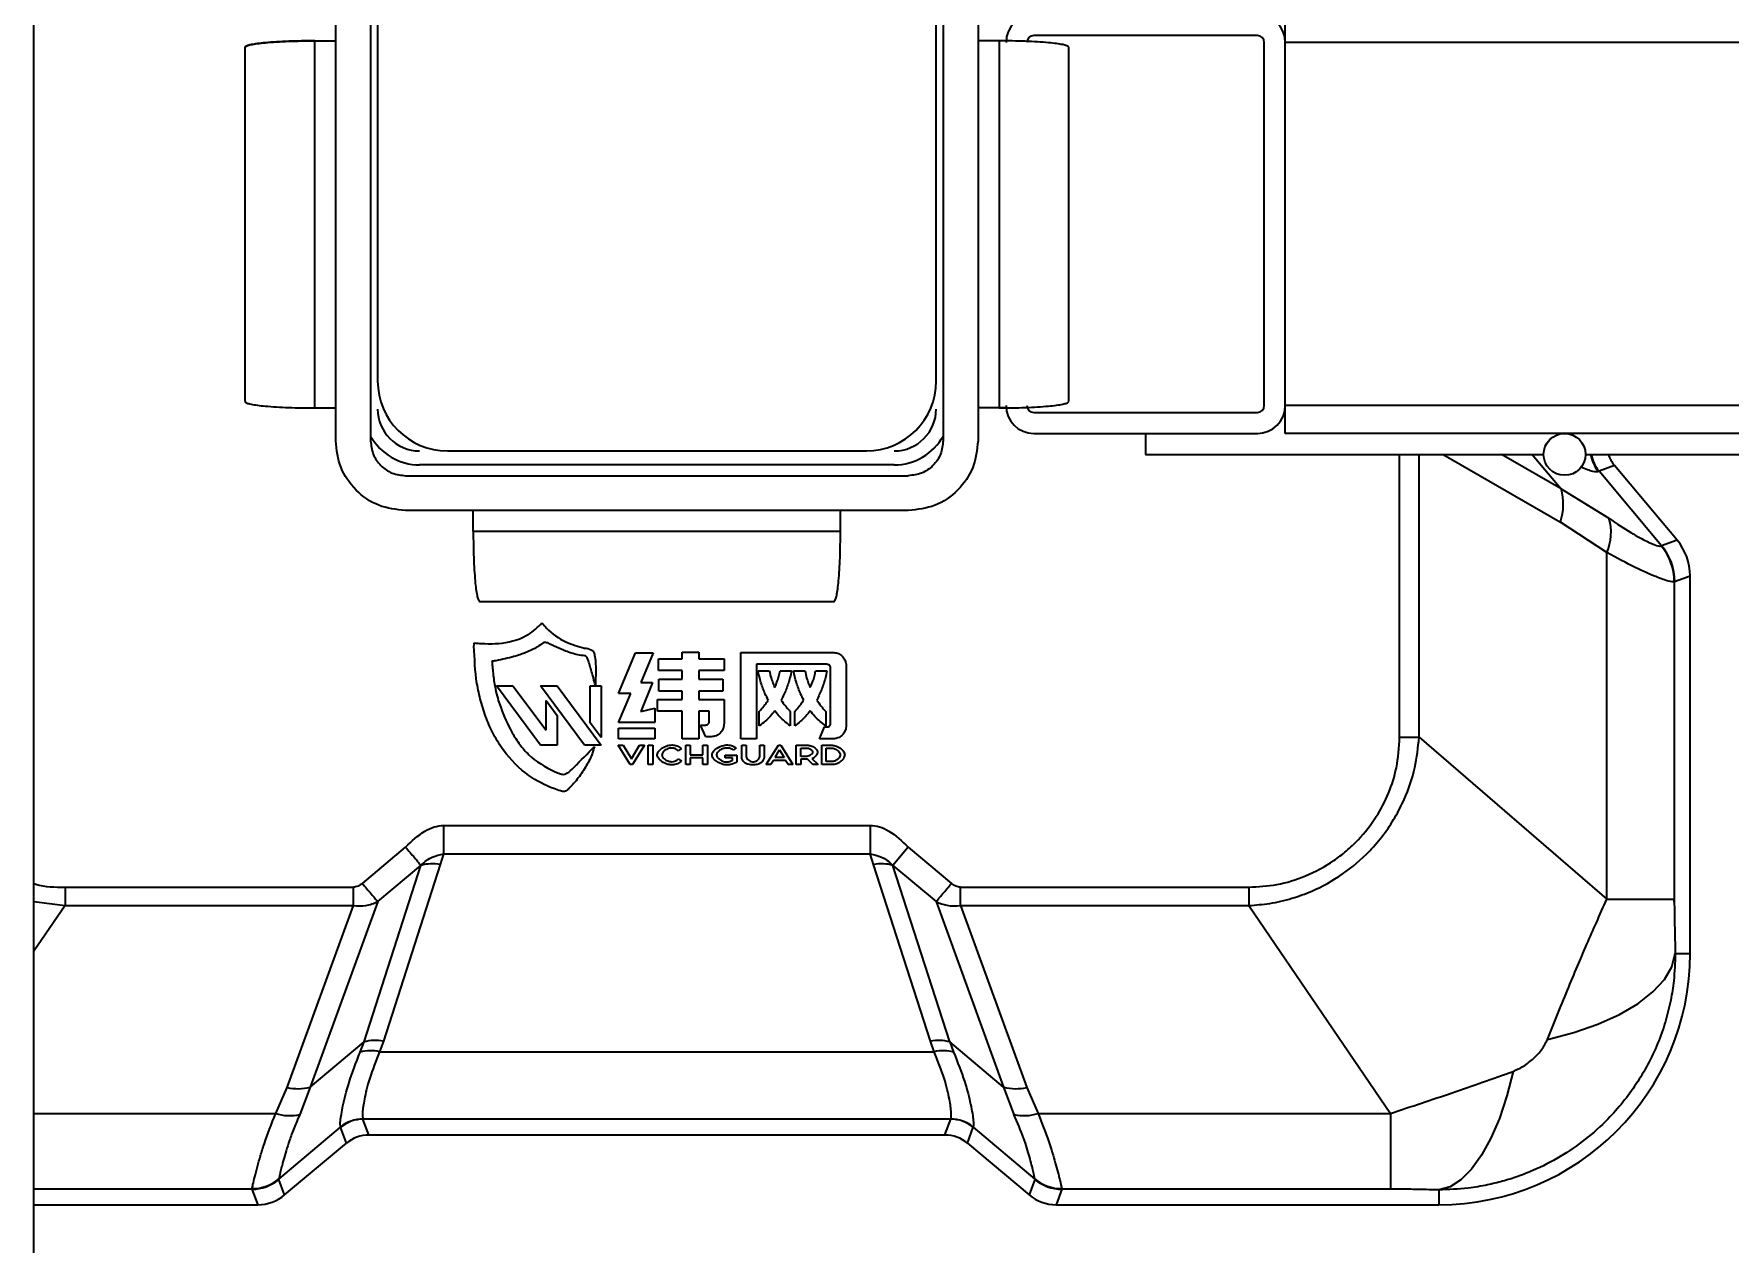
# Model space of a CAD drawing. Header units: millimetres. Extents: x 0 to 420, y 0 to 297.
# Drawn here: x 120.197 to 121.412, y 151.028 to 151.895 of the extents above; entities that cross this region are included whole.
import ezdxf

# ---------------------------------------------------------------- set-up
doc = ezdxf.new("R2010")
doc.units = ezdxf.units.MM

msp = doc.modelspace()

# ---------------------------------------------------------------- linework, layer by layer
at = {"color": 7, "linetype": 'Continuous', "lineweight": 35}
for p, q in [((120.197, 136.6922), (120.197, 152.1922)), ((120.4132, 151.6033), (120.4132, 152.1733)), ((120.4382, 152.1733), (120.4382, 151.6033)), ((120.8482, 152.1733), (120.8482, 151.6033)), ((120.8732, 152.1733), (120.8732, 151.6033)), ((120.4432, 152.1461), (120.4432, 151.6461)), ((120.8432, 151.6461), (120.8432, 152.1461)), ((121.0932, 151.8886), (121.0932, 151.9086)), ((120.3982, 151.6269), (120.3982, 151.8899)), ((120.3982, 151.8899), (120.4132, 151.8899)), ((120.8882, 151.8899), (120.8732, 151.8899)), ((120.8882, 151.8899), (120.8882, 151.6269)), ((121.0732, 151.8936), (120.9132, 151.8936)), ((121.0782, 151.6286), (121.0782, 151.8886)), ((121.0932, 151.6286), (121.0932, 151.8886)), ((129.6932, 151.8886), (121.0932, 151.8886)), ((121.0932, 151.6286), (121.0932, 151.8886)), ((120.3482, 151.8852), (120.3482, 151.6315)), ((120.9382, 151.6315), (120.9382, 151.8852)), ((120.3982, 151.6269), (120.4132, 151.6269)), ((120.8882, 151.6269), (120.8732, 151.6269)), ((120.894, 151.627), (120.8882, 151.6269)), ((120.9132, 151.6236), (121.0732, 151.6236)), ((121.0932, 151.6236), (121.0926, 151.6236)), ((129.6932, 151.6286), (121.0932, 151.6286)), ((121.0932, 151.6086), (121.0932, 151.6286)), ((120.9132, 151.6086), (121.0732, 151.6086)), ((120.9932, 151.6086), (120.9932, 151.5936)), ((129.6932, 151.6086), (121.0932, 151.6086)), ((120.4932, 151.5961), (120.7932, 151.5961)), ((120.8132, 151.5861), (120.4732, 151.5861)), ((120.9932, 151.5936), (121.2782, 151.5936)), ((121.1751, 151.391), (121.1751, 151.5936)), ((121.189, 151.391), (121.189, 151.5936)), ((121.2063, 151.5936), (121.2902, 151.5451)), ((121.2907, 151.5689), (121.2481, 151.5936)), ((121.2701, 151.5936), (121.2907, 151.5689)), ((121.3082, 151.5936), (121.4782, 151.5936)), ((121.329, 151.5856), (121.3179, 151.5815)), ((121.3738, 151.5322), (121.329, 151.5856)), ((120.4632, 151.5783), (120.8232, 151.5783)), ((121.3179, 151.5815), (121.3175, 151.5813)), ((121.3627, 151.5281), (121.3179, 151.5815)), ((121.2907, 151.5689), (121.325, 151.5478)), ((120.8232, 151.5533), (120.4632, 151.5533)), ((120.5117, 151.5383), (120.5117, 151.5533)), ((120.7746, 151.5383), (120.7746, 151.5533)), ((120.7747, 151.5383), (120.7747, 151.5533)), ((120.7746, 151.5383), (120.5117, 151.5383)), ((121.3235, 151.5232), (121.2902, 151.5451)), ((121.3235, 151.2749), (121.3235, 151.5232)), ((121.3624, 151.528), (121.3627, 151.5281)), ((121.3738, 151.5322), (121.3627, 151.5281)), ((121.372, 151.5025), (121.3718, 151.5023)), ((121.3718, 151.5023), (121.3718, 151.2749)), ((121.372, 151.5025), (121.3832, 151.5065)), ((121.3832, 151.2361), (121.3832, 151.5065)), ((120.5163, 151.4883), (120.77, 151.4883)), ((120.7701, 151.4883), (120.77, 151.4883)), ((120.6158, 151.4224), (120.6278, 151.4515)), ((120.6278, 151.4515), (120.6404, 151.4515)), ((120.6404, 151.4515), (120.6316, 151.4302)), ((120.6614, 151.452), (120.6733, 151.452)), ((120.6614, 151.4471), (120.6614, 151.452)), ((120.6733, 151.452), (120.6733, 151.4471)), ((120.7033, 151.4517), (120.7693, 151.4517)), ((120.7033, 151.3899), (120.7033, 151.4517)), ((120.6444, 151.4387), (120.6444, 151.4471)), ((120.6444, 151.4471), (120.6614, 151.4471)), ((120.6614, 151.4387), (120.6444, 151.4387)), ((120.6614, 151.4326), (120.6614, 151.4387)), ((120.6733, 151.4471), (120.6913, 151.4471)), ((120.6733, 151.4387), (120.6733, 151.4326)), ((120.6913, 151.4387), (120.6733, 151.4387)), ((120.6913, 151.4471), (120.6913, 151.4387)), ((120.7144, 151.4432), (120.7144, 151.3899)), ((120.7649, 151.4432), (120.7144, 151.4432)), ((120.7156, 151.4385), (120.7237, 151.4385)), ((120.7314, 151.4385), (120.7396, 151.4385)), ((120.741, 151.4385), (120.7492, 151.4385)), ((120.7568, 151.4385), (120.765, 151.4385)), ((120.7676, 151.401), (120.7676, 151.4405)), ((120.7787, 151.4423), (120.7787, 151.3992)), ((120.5283, 151.4279), (120.5401, 151.4279)), ((120.5598, 151.3853), (120.5283, 151.4279)), ((120.5401, 151.4279), (120.5638, 151.396)), ((120.5598, 151.4279), (120.5717, 151.4279)), ((120.5914, 151.3853), (120.5598, 151.4279)), ((120.5717, 151.4279), (120.6032, 151.3853)), ((120.5953, 151.4279), (120.6032, 151.4279)), ((120.5953, 151.4013), (120.5953, 151.4279)), ((120.6032, 151.4279), (120.6032, 151.3907)), ((120.6401, 151.4302), (120.6316, 151.4094)), ((120.6316, 151.4302), (120.6401, 151.4302)), ((120.6445, 151.4326), (120.6614, 151.4326)), ((120.6445, 151.4239), (120.6445, 151.4326)), ((120.6733, 151.4326), (120.6905, 151.4326)), ((120.6905, 151.4326), (120.6905, 151.4239)), ((120.5638, 151.4173), (120.5717, 151.4066)), ((120.5638, 151.396), (120.5638, 151.4173)), ((120.6246, 151.4224), (120.6158, 151.4224)), ((120.6158, 151.4016), (120.6246, 151.4224)), ((120.6437, 151.4181), (120.6614, 151.4181)), ((120.6437, 151.4097), (120.6437, 151.4181)), ((120.6614, 151.4239), (120.6445, 151.4239)), ((120.6614, 151.4181), (120.6614, 151.4239)), ((120.6733, 151.4239), (120.6733, 151.4181)), ((120.6905, 151.4239), (120.6733, 151.4239)), ((120.6733, 151.4181), (120.6913, 151.4181)), ((120.6913, 151.4181), (120.6913, 151.4007)), ((120.5717, 151.4066), (120.5717, 151.3853)), ((120.6032, 151.3907), (120.5953, 151.4013)), ((120.6418, 151.4016), (120.6158, 151.4016)), ((120.6316, 151.4094), (120.6418, 151.4118)), ((120.6418, 151.4118), (120.6418, 151.4016)), ((120.6614, 151.4097), (120.6437, 151.4097)), ((120.6614, 151.3899), (120.6614, 151.4097)), ((120.6733, 151.4097), (120.6733, 151.3899)), ((120.6806, 151.4097), (120.6733, 151.4097)), ((120.6806, 151.4021), (120.6806, 151.4097)), ((120.7165, 151.3992), (120.7165, 151.4094)), ((120.7387, 151.4094), (120.7387, 151.3992)), ((120.7419, 151.3992), (120.7419, 151.4094)), ((120.7641, 151.4094), (120.7641, 151.3992)), ((120.6158, 151.3975), (120.6418, 151.3975)), ((120.6158, 151.3899), (120.6158, 151.3975)), ((120.6418, 151.3899), (120.6158, 151.3899)), ((120.6418, 151.3975), (120.6418, 151.3899)), ((120.6733, 151.3899), (120.6614, 151.3899)), ((120.6745, 151.3997), (120.678, 151.3997)), ((120.6782, 151.3913), (120.6745, 151.3997)), ((120.682, 151.3913), (120.6782, 151.3913)), ((120.7144, 151.3899), (120.7033, 151.3899)), ((120.7596, 151.3899), (120.7631, 151.3984)), ((120.7693, 151.3899), (120.7596, 151.3899)), ((120.7631, 151.3984), (120.7649, 151.3984)), ((121.1751, 151.391), (121.189, 151.391)), ((121.189, 151.391), (121.3235, 151.2749)), ((120.5717, 151.3853), (120.5598, 151.3853)), ((120.6032, 151.3853), (120.5914, 151.3853)), ((120.6155, 151.3853), (120.619, 151.3853)), ((120.6241, 151.3714), (120.6155, 151.3853)), ((120.619, 151.3853), (120.6249, 151.3754)), ((120.6249, 151.3754), (120.6307, 151.3853)), ((120.6343, 151.3853), (120.6257, 151.3714)), ((120.6307, 151.3853), (120.6343, 151.3853)), ((120.6369, 151.3853), (120.6402, 151.3853)), ((120.6369, 151.3714), (120.6369, 151.3853)), ((120.6402, 151.3853), (120.6402, 151.3714)), ((120.6609, 151.3828), (120.6584, 151.3812)), ((120.6639, 151.3853), (120.667, 151.3853)), ((120.6639, 151.3714), (120.6639, 151.3853)), ((120.667, 151.3853), (120.667, 151.3784)), ((120.667, 151.3784), (120.6762, 151.3784)), ((120.667, 151.3763), (120.667, 151.3714)), ((120.6762, 151.3763), (120.667, 151.3763)), ((120.6762, 151.3853), (120.6794, 151.3853)), ((120.6762, 151.3784), (120.6762, 151.3853)), ((120.6762, 151.3714), (120.6762, 151.3763)), ((120.6794, 151.3853), (120.6794, 151.3714)), ((120.6921, 151.3782), (120.7005, 151.3782)), ((120.6921, 151.3762), (120.6921, 151.3782)), ((120.6973, 151.3762), (120.6921, 151.3762)), ((120.6973, 151.3744), (120.6973, 151.3762)), ((120.6999, 151.3834), (120.6978, 151.3818)), ((120.7005, 151.3782), (120.7005, 151.3733)), ((120.7039, 151.3853), (120.7071, 151.3853)), ((120.7039, 151.377), (120.7039, 151.3853)), ((120.7071, 151.3853), (120.7071, 151.3775)), ((120.7169, 151.3853), (120.72, 151.3853)), ((120.7169, 151.3775), (120.7169, 151.3853)), ((120.72, 151.3853), (120.72, 151.377)), ((120.7215, 151.3714), (120.7302, 151.3853)), ((120.7279, 151.3764), (120.7311, 151.3819)), ((120.7343, 151.3764), (120.7279, 151.3764)), ((120.7302, 151.3853), (120.7319, 151.3853)), ((120.7311, 151.3819), (120.7343, 151.3764)), ((120.7319, 151.3853), (120.7406, 151.3714)), ((120.743, 151.3853), (120.751, 151.3853)), ((120.743, 151.3714), (120.743, 151.3853)), ((120.7463, 151.3772), (120.7463, 151.3832)), ((120.7463, 151.3832), (120.7505, 151.3832)), ((120.75, 151.3772), (120.7463, 151.3772)), ((120.7542, 151.3757), (120.7587, 151.3714)), ((120.7613, 151.3853), (120.7684, 151.3853)), ((120.7613, 151.3714), (120.7613, 151.3853)), ((120.7645, 151.3831), (120.7684, 151.3831)), ((120.7645, 151.3735), (120.7645, 151.3831)), ((120.6257, 151.3714), (120.6241, 151.3714)), ((120.6402, 151.3714), (120.6369, 151.3714)), ((120.6584, 151.3754), (120.6609, 151.3739)), ((120.667, 151.3714), (120.6639, 151.3714)), ((120.6794, 151.3714), (120.6762, 151.3714)), ((120.7249, 151.3714), (120.7215, 151.3714)), ((120.7267, 151.3744), (120.7249, 151.3714)), ((120.7354, 151.3744), (120.7267, 151.3744)), ((120.7373, 151.3714), (120.7354, 151.3744)), ((120.7406, 151.3714), (120.7373, 151.3714)), ((120.7463, 151.3714), (120.743, 151.3714)), ((120.7463, 151.3752), (120.7463, 151.3714)), ((120.7501, 151.3752), (120.7463, 151.3752)), ((120.7548, 151.3714), (120.751, 151.3752)), ((120.7587, 151.3714), (120.7548, 151.3714)), ((120.769, 151.3714), (120.7613, 151.3714)), ((120.7687, 151.3735), (120.7645, 151.3735)), ((120.4904, 151.3278), (120.4904, 151.3074)), ((120.4904, 151.3278), (120.796, 151.3278)), ((120.796, 151.3278), (120.796, 151.3074)), ((120.4323, 151.2863), (120.4632, 151.3123)), ((120.4904, 151.3074), (120.488, 151.2997)), ((120.4904, 151.3074), (120.796, 151.3074)), ((120.7984, 151.2997), (120.796, 151.3074)), ((120.8232, 151.3123), (120.8122, 151.2992)), ((120.8232, 151.3123), (120.8541, 151.2863)), ((120.4335, 151.1727), (120.4742, 151.2992)), ((120.4433, 151.2732), (120.4742, 151.2992)), ((120.488, 151.2997), (120.4473, 151.1732)), ((120.8391, 151.1732), (120.7984, 151.2997)), ((120.8122, 151.2992), (120.8431, 151.2732)), ((120.8529, 151.1727), (120.8122, 151.2992)), ((120.2193, 151.2836), (120.2193, 151.2704)), ((120.2193, 151.2836), (120.4258, 151.2836)), ((120.4258, 151.2704), (120.4258, 151.2836)), ((120.8606, 151.2836), (121.0671, 151.2836)), ((121.0671, 151.2836), (121.0671, 151.2704)), ((120.197, 151.2734), (120.2193, 151.2704)), ((120.2193, 151.2704), (120.197, 151.2377)), ((120.2193, 151.2704), (120.4258, 151.2704)), ((120.3784, 151.1401), (120.4258, 151.2704)), ((120.4433, 151.2732), (120.3948, 151.1402)), ((120.8431, 151.2732), (120.8915, 151.1402)), ((120.8606, 151.2704), (121.0671, 151.2704)), ((120.8606, 151.2704), (120.908, 151.1401)), ((121.0671, 151.2704), (121.1686, 151.1215)), ((121.3235, 151.2749), (121.3718, 151.2749)), ((121.3725, 151.2361), (121.3832, 151.2361)), ((120.3948, 151.1402), (120.4335, 151.1727)), ((120.4307, 151.1654), (120.4335, 151.1727)), ((120.4473, 151.1732), (120.4446, 151.1657)), ((120.8418, 151.1657), (120.8391, 151.1732)), ((120.8915, 151.1402), (120.8529, 151.1727)), ((120.8529, 151.1727), (120.8557, 151.1654)), ((120.4446, 151.1657), (120.8418, 151.1657)), ((120.3702, 151.1215), (120.3784, 151.1401)), ((120.3948, 151.1402), (120.3875, 151.1207)), ((120.8915, 151.1402), (120.8989, 151.1207)), ((120.908, 151.1401), (120.9162, 151.1215)), ((120.197, 151.1215), (120.3702, 151.1215)), ((120.9162, 151.1215), (121.1686, 151.1215)), ((121.1686, 151.1215), (121.1686, 151.0672)), ((120.3725, 151.0745), (120.4167, 151.1116)), ((120.4167, 151.1116), (120.4166, 151.1117)), ((120.4208, 151.1002), (120.4167, 151.1116)), ((120.4327, 151.1175), (120.8537, 151.1175)), ((120.4327, 151.1175), (120.4327, 151.1174)), ((120.4369, 151.1061), (120.4327, 151.1174)), ((120.8495, 151.1061), (120.8537, 151.1174)), ((120.8537, 151.1175), (120.8537, 151.1174)), ((120.8656, 151.1002), (120.8697, 151.1116)), ((120.8697, 151.1117), (120.8697, 151.1116)), ((120.8697, 151.1116), (120.9139, 151.0745)), ((120.3765, 151.0631), (120.4208, 151.1002)), ((120.4369, 151.1061), (120.8495, 151.1061)), ((120.8656, 151.1002), (120.9098, 151.0631)), ((120.3725, 151.0742), (120.3725, 151.0745)), ((120.3765, 151.0631), (120.3725, 151.0742)), ((120.9139, 151.0742), (120.9098, 151.0631)), ((120.9139, 151.0745), (120.9139, 151.0742)), ((120.3532, 151.0672), (120.197, 151.0672)), ((120.3532, 151.0672), (120.3532, 151.0676)), ((120.3532, 151.0672), (120.3573, 151.0561)), ((120.9332, 151.0672), (120.9291, 151.0561)), ((120.9331, 151.0676), (120.9332, 151.0672)), ((121.1686, 151.0672), (120.9332, 151.0672)), ((121.2032, 151.0667), (121.2032, 151.0561)), ((120.197, 151.0561), (120.3573, 151.0561)), ((120.9291, 151.0561), (121.2032, 151.0561))]:
    msp.add_line(p, q, dxfattribs=at)
at = {"color": 7, "linetype": 'Continuous', "lineweight": 35, "flags": 128}
for points in [[(121.2809, 151.1744), (121.2998, 151.1794), (121.3171, 151.1854), (121.3325, 151.1923), (121.3457, 151.2001), (121.3565, 151.2085), (121.3647, 151.2174), (121.37, 151.2266), (121.3725, 151.2361)], [(121.2563, 151.1516), (121.2518, 151.134), (121.2465, 151.1179), (121.2404, 151.1037), (121.2338, 151.0915), (121.2266, 151.0815), (121.219, 151.074), (121.2112, 151.069), (121.2032, 151.0667)]]:
    msp.add_lwpolyline(points, dxfattribs=at)
at = {"color": 7, "linetype": 'Continuous', "lineweight": 35}
msp.add_circle((121.2932, 151.5936), 0.015, dxfattribs=at)
for centre, radius, start, end in [((120.9132, 151.8886), 0.02, 90, 180), ((121.0732, 151.8886), 0.02, 0, 90), ((120.9132, 151.8886), 0.005, 90, 180), ((121.0732, 151.8886), 0.005, 0, 90), ((120.4932, 151.6461), 0.05, 180, 270), ((120.7932, 151.6461), 0.05, 270, 0), ((120.4732, 151.6261), 0.03, 180, 270), ((120.8132, 151.6261), 0.03, 270, 0), ((120.9132, 151.6286), 0.02, 180, 270), ((120.9132, 151.6286), 0.005, 180, 270), ((121.0732, 151.6286), 0.02, 270, 0), ((121.0732, 151.6286), 0.005, 270, 0), ((120.4732, 151.6261), 0.04, 208.955, 270), ((120.8132, 151.6261), 0.04, 270, 331.045), ((121.3366, 151.5974), 0.025, 188.7641, 220.0266), ((121.3371, 151.5976), 0.025, 189.334, 219.9411), ((121.2522, 151.5579), 0.0401, 341.4836, 16.0343), ((121.2911, 151.5375), 0.0354, 336.1372, 16.9623), ((121.3317, 151.5022), 0.0401, 0.1269, 39.9924), ((121.332, 151.5024), 0.0401, 0.0586, 39.9414), ((120.4823, 151.2701), 0.0302, 79.2033, 105.5504), ((120.8041, 151.2701), 0.0302, 74.4498, 100.7965), ((121.2032, 151.2361), 0.18, 270, 0), ((120.4416, 151.1436), 0.0302, 79.2034, 105.5503), ((120.8448, 151.1436), 0.0302, 74.4497, 100.7966), ((120.4382, 151.1372), 0.0292, 77.3355, 105.0062), ((120.8482, 151.1372), 0.0292, 74.9938, 102.6645), ((120.3863, 151.1755), 0.0363, 257.3368, 283.5701), ((120.9001, 151.1755), 0.0363, 256.4299, 282.6632), ((120.3803, 151.1529), 0.033, 252.1572, 282.5019), ((120.9061, 151.1529), 0.033, 257.4981, 287.8428), ((120.4327, 151.0925), 0.025, 90.0933, 129.9643), ((120.4328, 151.0924), 0.025, 90.0586, 129.9414), ((120.8537, 151.0925), 0.025, 50.0357, 89.9067), ((120.8536, 151.0924), 0.025, 50.0586, 89.9414), ((120.3533, 151.0976), 0.03, 269.859, 309.7499), ((120.3532, 151.0972), 0.03, 270.0586, 309.9414), ((120.9331, 151.0976), 0.03, 230.2501, 270.141), ((120.9332, 151.0972), 0.03, 230.0586, 269.9414)]:
    msp.add_arc(centre, radius, start, end, dxfattribs=at)
for centre, major_axis, start_param, end_param in [((121.3482, 151.6017), (0.0235, 0.0086), 3.122637, 3.49016), ((121.3431, 151.5065), (-0.0376, -0.0137), 2.793026, 3.49016), ((120.4369, 151.081), (-0.0086, 0.0235), 5.934618, 6.631752), ((120.8495, 151.081), (-0.0086, -0.0235), 2.793026, 3.49016), ((120.3573, 151.0861), (-0.0103, 0.0282), 2.793026, 3.49016), ((120.9291, 151.0861), (-0.0103, -0.0282), 5.934618, 6.631752)]:
    msp.add_ellipse(centre, major_axis=major_axis, ratio=0.998448, start_param=start_param, end_param=end_param, dxfattribs=at)
for points, knots in [([(120.3982, 151.8899), (120.3918, 151.8898), (120.3821, 151.8897), (120.3705, 151.8891), (120.3605, 151.8884), (120.3534, 151.8874), (120.349, 151.8863), (120.3485, 151.8856), (120.3482, 151.8852)], [0, 0, 0, 0, 0.242279, 0.369202, 0.49965, 0.729414, 0.842683, 1, 1, 1, 1]), ([(120.3482, 151.8852), (120.3485, 151.8856), (120.349, 151.8863), (120.3534, 151.8874), (120.3605, 151.8884), (120.3705, 151.8891), (120.3821, 151.8897), (120.3918, 151.8898), (120.3982, 151.8899)], [0, 0, 0, 0, 0.157309, 0.270586, 0.50035, 0.630794, 0.757716, 1, 1, 1, 1]), ([(120.9382, 151.8852), (120.9379, 151.8856), (120.9374, 151.8863), (120.933, 151.8874), (120.9258, 151.8884), (120.9159, 151.8891), (120.9043, 151.8897), (120.8946, 151.8898), (120.8882, 151.8899)], [0, 0, 0, 0, 0.157309, 0.270586, 0.50035, 0.630794, 0.757716, 1, 1, 1, 1]), ([(120.3482, 151.6315), (120.3485, 151.6311), (120.349, 151.6304), (120.3534, 151.6293), (120.3605, 151.6283), (120.3705, 151.6276), (120.3821, 151.627), (120.3918, 151.6269), (120.3982, 151.6269)], [0, 0, 0, 0, 0.157309, 0.270586, 0.50035, 0.630794, 0.757716, 1, 1, 1, 1]), ([(120.8882, 151.6269), (120.8946, 151.6269), (120.9043, 151.627), (120.9159, 151.6276), (120.9258, 151.6283), (120.933, 151.6293), (120.9374, 151.6304), (120.9379, 151.6311), (120.9382, 151.6315)], [0, 0, 0, 0, 0.242279, 0.369202, 0.49965, 0.729414, 0.842683, 1, 1, 1, 1]), ([(121.3175, 151.5813), (121.3166, 151.581), (121.3148, 151.5805), (121.3081, 151.5832), (121.3048, 151.5845)], [0, 0, 0, 0, 0.517969, 1, 1, 1, 1]), ([(121.325, 151.5478), (121.3304, 151.5441), (121.341, 151.5371), (121.3524, 151.531), (121.36, 151.5278), (121.3616, 151.5279), (121.3624, 151.528)], [0, 0, 0, 0, 0.2701747, 0.5252885, 0.7593323, 1, 1, 1, 1]), ([(120.5117, 151.5383), (120.5117, 151.532), (120.5118, 151.5222), (120.5124, 151.5106), (120.5131, 151.5007), (120.5141, 151.4936), (120.5152, 151.4891), (120.5159, 151.4886), (120.5163, 151.4883)], [0, 0, 0, 0, 0.242279, 0.369203, 0.49965, 0.729414, 0.842683, 1, 1, 1, 1]), ([(120.77, 151.4883), (120.7704, 151.4886), (120.7711, 151.4891), (120.7722, 151.4936), (120.7732, 151.5007), (120.7739, 151.5106), (120.7745, 151.5222), (120.7746, 151.532), (120.7746, 151.5383)], [0, 0, 0, 0, 0.157309, 0.270586, 0.50035, 0.630794, 0.757716, 1, 1, 1, 1]), ([(121.3718, 151.5023), (121.3708, 151.5023), (121.3688, 151.5022), (121.3589, 151.5058), (121.3443, 151.5121), (121.3306, 151.5194), (121.3235, 151.5232)], [0, 0, 0, 0, 0.239453, 0.47313, 0.728792, 1, 1, 1, 1]), ([(120.5124, 151.4586), (120.514, 151.4584), (120.5224, 151.4577), (120.5333, 151.4579), (120.5465, 151.4618), (120.5547, 151.4665), (120.5594, 151.4714), (120.5608, 151.4729)], [0, 0, 0, 0, 0.095059, 0.477947, 0.614031, 0.878763, 1, 1, 1, 1]), ([(120.5608, 151.4729), (120.5619, 151.4717), (120.5667, 151.4661), (120.5767, 151.4588), (120.5868, 151.4561), (120.5913, 151.4549)], [0, 0, 0, 0, 0.1389856, 0.6119172, 1, 1, 1, 1]), ([(120.5122, 151.4561), (120.5122, 151.4563), (120.5122, 151.4567), (120.5123, 151.4575), (120.5123, 151.4582), (120.5124, 151.4586)], [0, 0, 0, 0, 0.252501, 0.504816, 1, 1, 1, 1]), ([(120.5741, 151.3525), (120.5725, 151.3531), (120.5646, 151.3557), (120.5494, 151.3636), (120.5353, 151.3779), (120.5262, 151.3926), (120.5208, 151.4044), (120.5169, 151.4168), (120.5131, 151.434), (120.5126, 151.4472), (120.5122, 151.4561)], [0, 0, 0, 0, 0.0386496, 0.194338, 0.3927059, 0.4931491, 0.5935436, 0.6938955, 0.7942112, 1, 1, 1, 1]), ([(120.5618, 151.4586), (120.5604, 151.4576), (120.5566, 151.4549), (120.5495, 151.4515), (120.5396, 151.4482), (120.5324, 151.4467), (120.5281, 151.4458)], [0, 0, 0, 0, 0.137822, 0.39048, 0.642641, 1, 1, 1, 1]), ([(120.5649, 151.4585), (120.5644, 151.4586), (120.5637, 151.4589), (120.5627, 151.4589), (120.5622, 151.4588), (120.5619, 151.4587), (120.5618, 151.4586)], [0, 0, 0, 0, 0.465921, 0.719479, 0.884635, 1, 1, 1, 1]), ([(120.5916, 151.4494), (120.5899, 151.4495), (120.5852, 151.4501), (120.5762, 151.4531), (120.5692, 151.4564), (120.5649, 151.4585)], [0, 0, 0, 0, 0.177002, 0.501951, 1, 1, 1, 1]), ([(120.5913, 151.4549), (120.593, 151.4547), (120.595, 151.4544), (120.5972, 151.4531), (120.5981, 151.4518), (120.5992, 151.4472), (120.5995, 151.4392), (120.5993, 151.432), (120.5991, 151.4283)], [0, 0, 0, 0, 0.160025, 0.196998, 0.234195, 0.311686, 0.649476, 1, 1, 1, 1]), ([(120.5938, 151.4468), (120.5936, 151.4472), (120.5933, 151.448), (120.5926, 151.4488), (120.592, 151.4493), (120.5917, 151.4493), (120.5916, 151.4494)], [0, 0, 0, 0, 0.4140445, 0.7491204, 0.8856781, 1, 1, 1, 1]), ([(120.7693, 151.4517), (120.7704, 151.4516), (120.7725, 151.4514), (120.7754, 151.4497), (120.7775, 151.4473), (120.7786, 151.4446), (120.7787, 151.4429), (120.7787, 151.4423)], [0, 0, 0, 0, 0.220827, 0.440436, 0.651052, 0.864309, 1, 1, 1, 1]), ([(120.5281, 151.4458), (120.5277, 151.4458), (120.527, 151.4456), (120.526, 151.4455), (120.5253, 151.4454), (120.525, 151.4454)], [0, 0, 0, 0, 0.400257, 0.699592, 1, 1, 1, 1]), ([(120.525, 151.4454), (120.5252, 151.4438), (120.5256, 151.4388), (120.5264, 151.4315), (120.5279, 151.4238), (120.529, 151.4194), (120.5296, 151.4172)], [0, 0, 0, 0, 0.174669, 0.524102, 0.761562, 1, 1, 1, 1]), ([(120.5991, 151.4283), (120.5987, 151.4299), (120.5978, 151.4332), (120.5961, 151.4393), (120.5947, 151.4438), (120.5938, 151.4468)], [0, 0, 0, 0, 0.261065, 0.522123, 1, 1, 1, 1]), ([(120.7229, 151.4176), (120.7222, 151.4191), (120.7202, 151.4231), (120.7175, 151.4301), (120.7162, 151.4357), (120.7156, 151.4385)], [0, 0, 0, 0, 0.225098, 0.610129, 1, 1, 1, 1]), ([(120.7237, 151.4385), (120.7241, 151.4368), (120.7247, 151.434), (120.7262, 151.43), (120.7271, 151.4277), (120.7276, 151.4265)], [0, 0, 0, 0, 0.397021, 0.698347, 1, 1, 1, 1]), ([(120.7276, 151.4265), (120.7282, 151.428), (120.7293, 151.4308), (120.7306, 151.4347), (120.7311, 151.4372), (120.7314, 151.4385)], [0, 0, 0, 0, 0.396668, 0.697235, 1, 1, 1, 1]), ([(120.7396, 151.4385), (120.7393, 151.4368), (120.7383, 151.4324), (120.736, 151.4254), (120.7335, 151.4202), (120.7323, 151.4176)], [0, 0, 0, 0, 0.225279, 0.610555, 1, 1, 1, 1]), ([(120.7483, 151.4176), (120.7475, 151.4191), (120.7456, 151.4231), (120.7429, 151.4301), (120.7416, 151.4357), (120.741, 151.4385)], [0, 0, 0, 0, 0.225097, 0.610128, 1, 1, 1, 1]), ([(120.7492, 151.4385), (120.7496, 151.4368), (120.7502, 151.434), (120.7516, 151.43), (120.7525, 151.4277), (120.753, 151.4265)], [0, 0, 0, 0, 0.397481, 0.698479, 1, 1, 1, 1]), ([(120.753, 151.4265), (120.7536, 151.428), (120.7548, 151.4307), (120.7561, 151.4347), (120.7566, 151.4372), (120.7568, 151.4385)], [0, 0, 0, 0, 0.395845, 0.696793, 1, 1, 1, 1]), ([(120.765, 151.4385), (120.7646, 151.4368), (120.7637, 151.4324), (120.7614, 151.4254), (120.7589, 151.4202), (120.7577, 151.4176)], [0, 0, 0, 0, 0.22528, 0.610558, 1, 1, 1, 1]), ([(120.7676, 151.4405), (120.7676, 151.4408), (120.7676, 151.4415), (120.7671, 151.4423), (120.7664, 151.4428), (120.7656, 151.4431), (120.7651, 151.4432), (120.7649, 151.4432)], [0, 0, 0, 0, 0.215909, 0.431679, 0.642748, 0.836136, 1, 1, 1, 1]), ([(120.5296, 151.4172), (120.5302, 151.4156), (120.5329, 151.4077), (120.5376, 151.397), (120.5448, 151.3857), (120.5538, 151.3752), (120.5641, 151.3691), (120.5725, 151.3652), (120.5751, 151.3643), (120.5772, 151.3644), (120.5802, 151.3658), (120.5872, 151.3728), (120.5935, 151.3793), (120.5984, 151.3844)], [0, 0, 0, 0, 0.0481692, 0.2413794, 0.3378802, 0.4339156, 0.6397005, 0.6757973, 0.7018074, 0.7183687, 0.7348884, 0.7963552, 1, 1, 1, 1]), ([(120.7165, 151.4094), (120.7176, 151.4106), (120.7193, 151.4125), (120.7214, 151.4153), (120.7224, 151.4168), (120.7229, 151.4176)], [0, 0, 0, 0, 0.482099, 0.740834, 1, 1, 1, 1]), ([(120.7323, 151.4176), (120.7332, 151.4162), (120.7347, 151.414), (120.7369, 151.4114), (120.7381, 151.4101), (120.7387, 151.4094)], [0, 0, 0, 0, 0.48414, 0.741719, 1, 1, 1, 1]), ([(120.7419, 151.4094), (120.743, 151.4107), (120.7448, 151.4125), (120.7468, 151.4153), (120.7478, 151.4168), (120.7483, 151.4176)], [0, 0, 0, 0, 0.484106, 0.741689, 1, 1, 1, 1]), ([(120.7577, 151.4176), (120.7586, 151.4162), (120.7601, 151.4141), (120.7623, 151.4114), (120.7635, 151.4101), (120.7641, 151.4094)], [0, 0, 0, 0, 0.481223, 0.740091, 1, 1, 1, 1]), ([(120.678, 151.3997), (120.6783, 151.3998), (120.6789, 151.3998), (120.6797, 151.4002), (120.6803, 151.4008), (120.6806, 151.4014), (120.6806, 151.4019), (120.6806, 151.4021)], [0, 0, 0, 0, 0.2727578, 0.4578419, 0.6443533, 0.8508999, 1, 1, 1, 1]), ([(120.6913, 151.4007), (120.6912, 151.3996), (120.691, 151.3975), (120.6894, 151.3947), (120.687, 151.3926), (120.6844, 151.3915), (120.6827, 151.3914), (120.682, 151.3913)], [0, 0, 0, 0, 0.218278, 0.435149, 0.644163, 0.864466, 1, 1, 1, 1]), ([(120.7276, 151.4099), (120.7266, 151.4086), (120.7245, 151.4059), (120.7208, 151.4023), (120.7179, 151.4002), (120.7165, 151.3992)], [0, 0, 0, 0, 0.3221678, 0.6583639, 1, 1, 1, 1]), ([(120.7387, 151.3992), (120.7373, 151.4002), (120.7346, 151.4022), (120.7309, 151.4058), (120.7287, 151.4085), (120.7276, 151.4099)], [0, 0, 0, 0, 0.323845, 0.659773, 1, 1, 1, 1]), ([(120.753, 151.4099), (120.752, 151.4086), (120.7498, 151.4059), (120.7462, 151.4023), (120.7433, 151.4002), (120.7419, 151.3992)], [0, 0, 0, 0, 0.323586, 0.659323, 1, 1, 1, 1]), ([(120.7641, 151.3992), (120.7628, 151.4002), (120.76, 151.4022), (120.7563, 151.4058), (120.7541, 151.4085), (120.753, 151.4099)], [0, 0, 0, 0, 0.3225082, 0.6590596, 1, 1, 1, 1]), ([(120.7649, 151.3984), (120.7652, 151.3984), (120.7659, 151.3985), (120.7668, 151.3989), (120.7673, 151.3997), (120.7676, 151.4004), (120.7676, 151.4008), (120.7676, 151.401)], [0, 0, 0, 0, 0.23459, 0.4696301, 0.6836997, 0.8787885, 1, 1, 1, 1]), ([(120.7787, 151.3992), (120.7786, 151.3981), (120.7784, 151.396), (120.7767, 151.3932), (120.7744, 151.3911), (120.7717, 151.39), (120.77, 151.3899), (120.7693, 151.3899)], [0, 0, 0, 0, 0.217033, 0.432668, 0.640579, 0.859649, 1, 1, 1, 1]), ([(121.0671, 151.2836), (121.0738, 151.284), (121.0877, 151.2847), (121.1085, 151.2912), (121.125, 151.3001), (121.1371, 151.3094), (121.1479, 151.3196), (121.1585, 151.3332), (121.1676, 151.3508), (121.1738, 151.37), (121.1746, 151.3837), (121.1751, 151.391)], [0, 0, 0, 0, 0.120461, 0.246403, 0.382818, 0.450919, 0.519058, 0.644752, 0.756806, 0.869265, 1, 1, 1, 1]), ([(121.0671, 151.2704), (121.0721, 151.2708), (121.0825, 151.2716), (121.0977, 151.2752), (121.1154, 151.2816), (121.1347, 151.2923), (121.1516, 151.3067), (121.1637, 151.3209), (121.1719, 151.3333), (121.18, 151.3492), (121.1867, 151.3684), (121.1883, 151.3837), (121.189, 151.391)], [0, 0, 0, 0, 0.080728, 0.166845, 0.247263, 0.380655, 0.517772, 0.598864, 0.677745, 0.754478, 0.883127, 1, 1, 1, 1]), ([(120.5984, 151.3844), (120.598, 151.3828), (120.5967, 151.3779), (120.5927, 151.3704), (120.5871, 151.3616), (120.5824, 151.3565), (120.58, 151.3539)], [0, 0, 0, 0, 0.1388678, 0.4177217, 0.7063331, 1, 1, 1, 1]), ([(120.6609, 151.3739), (120.6599, 151.3731), (120.658, 151.3717), (120.6544, 151.371), (120.6505, 151.3715), (120.6473, 151.373), (120.6449, 151.375), (120.6438, 151.3765), (120.6434, 151.378), (120.6435, 151.3793), (120.6443, 151.3809), (120.6463, 151.383), (120.6497, 151.3848), (120.6538, 151.3857), (120.6575, 151.385), (120.6597, 151.3838), (120.6607, 151.3829), (120.6609, 151.3828)], [0, 0, 0, 0, 0.08519, 0.168963, 0.246186, 0.360946, 0.418211, 0.462463, 0.491745, 0.521214, 0.557381, 0.617071, 0.720017, 0.827682, 0.905205, 0.982624, 1, 1, 1, 1]), ([(120.6584, 151.3812), (120.6578, 151.3817), (120.6566, 151.3827), (120.6544, 151.3833), (120.6519, 151.3831), (120.6496, 151.3822), (120.6479, 151.3808), (120.6471, 151.3797), (120.6468, 151.3786), (120.6468, 151.3776), (120.6474, 151.3765), (120.6487, 151.3751), (120.651, 151.3738), (120.6537, 151.3733), (120.6561, 151.3737), (120.6575, 151.3746), (120.6582, 151.3752), (120.6584, 151.3754)], [0, 0, 0, 0, 0.079836, 0.158698, 0.232948, 0.337554, 0.41275, 0.456024, 0.489191, 0.522624, 0.56103, 0.622793, 0.723203, 0.826712, 0.901133, 0.975506, 1, 1, 1, 1]), ([(120.7005, 151.3733), (120.699, 151.3725), (120.6963, 151.3711), (120.6915, 151.3711), (120.6876, 151.3725), (120.6848, 151.3744), (120.6833, 151.3761), (120.6827, 151.3774), (120.6826, 151.3786), (120.683, 151.3799), (120.6841, 151.3816), (120.6868, 151.3837), (120.6905, 151.3853), (120.6947, 151.3856), (120.6978, 151.3848), (120.6993, 151.3838), (120.6999, 151.3834)], [0, 0, 0, 0, 0.120432, 0.213162, 0.331684, 0.413005, 0.455865, 0.488872, 0.514902, 0.540892, 0.583063, 0.658706, 0.781016, 0.867724, 0.954736, 1, 1, 1, 1]), ([(120.6978, 151.3818), (120.6971, 151.3822), (120.6957, 151.383), (120.6932, 151.3834), (120.6906, 151.3829), (120.6885, 151.3819), (120.687, 151.3806), (120.6862, 151.3796), (120.6859, 151.3786), (120.686, 151.3776), (120.6865, 151.3765), (120.6879, 151.375), (120.6901, 151.3738), (120.6929, 151.3731), (120.6953, 151.3735), (120.6967, 151.3742), (120.6973, 151.3744)], [0, 0, 0, 0, 0.08987, 0.176538, 0.263027, 0.362446, 0.423179, 0.470099, 0.500982, 0.532068, 0.57022, 0.633522, 0.742023, 0.836258, 0.931198, 1, 1, 1, 1]), ([(120.72, 151.377), (120.72, 151.3765), (120.7199, 151.3755), (120.7191, 151.374), (120.7177, 151.3725), (120.7155, 151.3715), (120.7123, 151.3711), (120.7091, 151.3713), (120.7064, 151.3723), (120.7049, 151.3738), (120.704, 151.3755), (120.7039, 151.3765), (120.7039, 151.377)], [0, 0, 0, 0, 0.057396, 0.142461, 0.228893, 0.320305, 0.471061, 0.658867, 0.756094, 0.853964, 0.944424, 1, 1, 1, 1]), ([(120.7071, 151.3775), (120.7071, 151.3772), (120.7072, 151.3764), (120.7079, 151.3752), (120.7091, 151.3742), (120.7108, 151.3734), (120.7126, 151.3733), (120.7142, 151.3739), (120.7156, 151.3748), (120.7165, 151.3759), (120.7168, 151.3769), (120.7168, 151.3774), (120.7169, 151.3775)], [0, 0, 0, 0, 0.075155, 0.16832, 0.291124, 0.415852, 0.54785, 0.661465, 0.788026, 0.890381, 0.967538, 1, 1, 1, 1]), ([(120.7505, 151.3832), (120.7509, 151.3832), (120.7517, 151.3831), (120.7525, 151.3828), (120.7531, 151.3824), (120.7535, 151.3822), (120.7538, 151.3819), (120.7542, 151.3814), (120.7546, 151.3809), (120.7547, 151.3804), (120.7547, 151.3801), (120.7547, 151.3797), (120.7545, 151.3794), (120.7542, 151.379), (120.7539, 151.3787), (120.7535, 151.3784), (120.7532, 151.3782), (120.7528, 151.378), (120.7525, 151.3778), (120.7521, 151.3776), (120.7517, 151.3775), (120.7513, 151.3774), (120.7509, 151.3773), (120.7505, 151.3772), (120.7501, 151.3772), (120.75, 151.3772)], [0, 0, 0, 0, 0.104931, 0.188559, 0.230252, 0.271948, 0.313654, 0.355384, 0.425825, 0.468883, 0.490273, 0.510955, 0.563746, 0.591003, 0.644663, 0.671402, 0.698138, 0.751654, 0.778385, 0.805115, 0.858613, 0.885344, 0.912077, 0.955815, 1, 1, 1, 1]), ([(120.751, 151.3853), (120.7518, 151.3852), (120.7537, 151.385), (120.7558, 151.3839), (120.7573, 151.3825), (120.758, 151.3814), (120.7582, 151.3804), (120.758, 151.3792), (120.7572, 151.3778), (120.756, 151.3765), (120.7548, 151.3759), (120.7542, 151.3757)], [0, 0, 0, 0, 0.1479738, 0.3534631, 0.4502059, 0.5301426, 0.5919075, 0.6536295, 0.7509391, 0.887099, 1, 1, 1, 1]), ([(120.7684, 151.3853), (120.7692, 151.3852), (120.7714, 151.385), (120.7743, 151.3835), (120.7764, 151.3816), (120.7774, 151.3799), (120.7778, 151.3785), (120.7775, 151.377), (120.7766, 151.3752), (120.7745, 151.3732), (120.7718, 151.3717), (120.7697, 151.3714), (120.769, 151.3714)], [0, 0, 0, 0, 0.103068, 0.272975, 0.380129, 0.450745, 0.504132, 0.557726, 0.630958, 0.750137, 0.907593, 1, 1, 1, 1]), ([(120.7684, 151.3831), (120.769, 151.3831), (120.7704, 151.3829), (120.7723, 151.3818), (120.7737, 151.3805), (120.7743, 151.3793), (120.7745, 151.3783), (120.7743, 151.3772), (120.7736, 151.3759), (120.7722, 151.3747), (120.7704, 151.3737), (120.7692, 151.3736), (120.7687, 151.3735)], [0, 0, 0, 0, 0.107522, 0.269023, 0.38047, 0.452163, 0.50862, 0.565188, 0.646662, 0.775363, 0.910485, 1, 1, 1, 1]), ([(120.751, 151.3752), (120.7509, 151.3752), (120.7508, 151.3752), (120.7505, 151.3752), (120.7503, 151.3752), (120.7501, 151.3752)], [0, 0, 0, 0, 0.253407, 0.506797, 1, 1, 1, 1]), ([(120.58, 151.3539), (120.5795, 151.3534), (120.5786, 151.3526), (120.577, 151.3521), (120.5755, 151.3521), (120.5746, 151.3524), (120.5741, 151.3525)], [0, 0, 0, 0, 0.319453, 0.543111, 0.766311, 1, 1, 1, 1]), ([(120.4632, 151.3123), (120.4676, 151.3164), (120.4737, 151.3223), (120.4834, 151.3271), (120.4882, 151.3276), (120.4904, 151.3278)], [0, 0, 0, 0, 0.5586189, 0.7893395, 1, 1, 1, 1]), ([(120.796, 151.3278), (120.7982, 151.3276), (120.8029, 151.3271), (120.8127, 151.3224), (120.8188, 151.3165), (120.8232, 151.3123)], [0, 0, 0, 0, 0.209288, 0.438923, 1, 1, 1, 1]), ([(120.4632, 151.3123), (120.4643, 151.311), (120.4665, 151.3084), (120.4696, 151.3047), (120.4723, 151.3014), (120.4736, 151.2999), (120.4742, 151.2992)], [0, 0, 0, 0, 0.245848, 0.5, 0.754152, 1, 1, 1, 1]), ([(120.4742, 151.2992), (120.4755, 151.3004), (120.4779, 151.3028), (120.4834, 151.3059), (120.4877, 151.3068), (120.4904, 151.3074)], [0, 0, 0, 0, 0.294463, 0.547852, 1, 1, 1, 1]), ([(120.796, 151.3074), (120.7987, 151.3068), (120.803, 151.3059), (120.8085, 151.3028), (120.8109, 151.3004), (120.8122, 151.2992)], [0, 0, 0, 0, 0.452149, 0.705537, 1, 1, 1, 1]), ([(120.197, 151.2861), (120.1975, 151.286), (120.2046, 151.2837), (120.2122, 151.2836), (120.2193, 151.2836)], [0, 0, 0, 0, 0.060008, 1, 1, 1, 1]), ([(120.4323, 151.2863), (120.4313, 151.2855), (120.4298, 151.2845), (120.4275, 151.2837), (120.4263, 151.2836), (120.4258, 151.2836)], [0, 0, 0, 0, 0.521782, 0.769325, 1, 1, 1, 1]), ([(120.4323, 151.2863), (120.4333, 151.285), (120.4355, 151.2824), (120.4386, 151.2787), (120.4413, 151.2755), (120.4426, 151.2739), (120.4433, 151.2732)], [0, 0, 0, 0, 0.245849, 0.500001, 0.754152, 1, 1, 1, 1]), ([(120.8431, 151.2732), (120.8438, 151.2739), (120.845, 151.2755), (120.8478, 151.2787), (120.8508, 151.2824), (120.853, 151.285), (120.8541, 151.2863)], [0, 0, 0, 0, 0.245847, 0.499999, 0.754151, 1, 1, 1, 1]), ([(120.8606, 151.2836), (120.86, 151.2836), (120.8589, 151.2837), (120.8566, 151.2845), (120.8551, 151.2855), (120.8541, 151.2863)], [0, 0, 0, 0, 0.232062, 0.478453, 1, 1, 1, 1]), ([(120.8606, 151.2704), (120.8606, 151.2724), (120.8606, 151.2763), (120.8606, 151.2812), (120.8606, 151.2836)], [0, 0, 0, 0, 0.506963, 1, 1, 1, 1]), ([(120.4258, 151.2704), (120.4288, 151.2702), (120.435, 151.2699), (120.4405, 151.2721), (120.4433, 151.2732)], [0, 0, 0, 0, 0.487848, 1, 1, 1, 1]), ([(120.8431, 151.2732), (120.8457, 151.2721), (120.8511, 151.2699), (120.8573, 151.2702), (120.8606, 151.2704)], [0, 0, 0, 0, 0.466493, 1, 1, 1, 1]), ([(121.2809, 151.1744), (121.2835, 151.1808), (121.2885, 151.1932), (121.296, 151.2116), (121.3028, 151.228), (121.3095, 151.2434), (121.3163, 151.2589), (121.321, 151.2694), (121.3235, 151.2749)], [0, 0, 0, 0, 0.191169, 0.37068, 0.538766, 0.672129, 0.825955, 1, 1, 1, 1]), ([(121.3718, 151.2728), (121.3718, 151.2733), (121.3717, 151.274), (121.3717, 151.2747), (121.3716, 151.2749), (121.3716, 151.2749)], [0, 0, 0, 0, 0.56153, 0.792581, 1, 1, 1, 1]), ([(121.3718, 151.2749), (121.3718, 151.2745), (121.3718, 151.2709), (121.372, 151.2575), (121.3723, 151.2453), (121.3725, 151.2361)], [0, 0, 0, 0, 0.030601, 0.265216, 1, 1, 1, 1]), ([(121.3725, 151.2361), (121.3723, 151.2295), (121.3719, 151.2183), (121.3693, 151.202), (121.3656, 151.187), (121.3583, 151.1664), (121.3455, 151.1422), (121.3272, 151.1195), (121.3083, 151.1026), (121.2903, 151.0902), (121.2738, 151.0817), (121.2598, 151.0762), (121.2489, 151.0728), (121.2371, 151.07), (121.2219, 151.0673), (121.2102, 151.067), (121.2032, 151.0667)], [0, 0, 0, 0, 0.0739659, 0.1262093, 0.185583, 0.2486291, 0.3721472, 0.493376, 0.5749275, 0.6569554, 0.7394589, 0.7837418, 0.826761, 0.8685165, 0.9206239, 1, 1, 1, 1]), ([(121.2563, 151.1516), (121.2588, 151.1527), (121.2641, 151.1551), (121.2711, 151.1607), (121.2771, 151.1671), (121.2797, 151.1721), (121.2809, 151.1744)], [0, 0, 0, 0, 0.242294, 0.509366, 0.771567, 1, 1, 1, 1]), ([(120.4166, 151.1117), (120.4165, 151.1128), (120.4162, 151.1151), (120.4181, 151.1265), (120.422, 151.1429), (120.4277, 151.1578), (120.4307, 151.1654)], [0, 0, 0, 0, 0.247443, 0.48656, 0.74027, 1, 1, 1, 1]), ([(120.4446, 151.1657), (120.442, 151.1591), (120.4368, 151.1459), (120.4335, 151.1313), (120.432, 151.1208), (120.4325, 151.1187), (120.4327, 151.1175)], [0, 0, 0, 0, 0.249344, 0.499045, 0.737295, 1, 1, 1, 1]), ([(120.8537, 151.1175), (120.8539, 151.1187), (120.8543, 151.1208), (120.8529, 151.1313), (120.8496, 151.1459), (120.8444, 151.1591), (120.8418, 151.1657)], [0, 0, 0, 0, 0.262701, 0.501004, 0.750686, 1, 1, 1, 1]), ([(120.8557, 151.1654), (120.8585, 151.1582), (120.8641, 151.1438), (120.8682, 151.1271), (120.8702, 151.1153), (120.8699, 151.1129), (120.8697, 151.1117)], [0, 0, 0, 0, 0.247618, 0.49308, 0.751102, 1, 1, 1, 1]), ([(121.1686, 151.1215), (121.1833, 151.1264), (121.2126, 151.1361), (121.2418, 151.1464), (121.2563, 151.1516)], [0, 0, 0, 0, 0.502691, 1, 1, 1, 1]), ([(120.3532, 151.0676), (120.3534, 151.0684), (120.3538, 151.0701), (120.3551, 151.0757), (120.3569, 151.0828), (120.3592, 151.0909), (120.3629, 151.1028), (120.3672, 151.114), (120.3702, 151.1215)], [0, 0, 0, 0, 0.166395, 0.326802, 0.479925, 0.610174, 0.735331, 1, 1, 1, 1]), ([(120.3875, 151.1207), (120.386, 151.1174), (120.3832, 151.1109), (120.38, 151.1022), (120.3775, 151.0945), (120.3752, 151.0862), (120.3732, 151.0781), (120.3727, 151.0758), (120.3725, 151.0745)], [0, 0, 0, 0, 0.128995, 0.260465, 0.386664, 0.51504, 0.752772, 1, 1, 1, 1]), ([(120.9139, 151.0745), (120.9136, 151.076), (120.913, 151.0787), (120.9104, 151.0895), (120.9063, 151.1033), (120.9014, 151.1149), (120.8989, 151.1207)], [0, 0, 0, 0, 0.27715, 0.53382, 0.766156, 1, 1, 1, 1]), ([(120.9162, 151.1215), (120.9189, 151.1147), (120.9241, 151.1012), (120.9289, 151.0851), (120.9321, 151.0725), (120.9328, 151.0693), (120.9331, 151.0676)], [0, 0, 0, 0, 0.238868, 0.471709, 0.726257, 1, 1, 1, 1]), ([(121.2032, 151.0667), (121.1984, 151.0668), (121.19, 151.067), (121.1783, 151.0672), (121.1715, 151.0672), (121.1686, 151.0672)], [0, 0, 0, 0, 0.426106, 0.75777, 1, 1, 1, 1])]:
    msp.add_open_spline(points, degree=3, knots=knots, dxfattribs=at)
for points in [[(120.4632, 151.5533), (120.4566, 151.5541), (120.4435, 151.5556), (120.427, 151.5672), (120.4154, 151.5837), (120.4139, 151.5968), (120.4132, 151.6033)], [(120.4382, 151.6033), (120.4386, 151.6001), (120.4393, 151.5935), (120.4451, 151.5852), (120.4534, 151.5795), (120.4599, 151.5787), (120.4632, 151.5783)], [(120.8732, 151.6033), (120.8724, 151.5968), (120.8709, 151.5837), (120.8594, 151.5672), (120.8429, 151.5556), (120.8297, 151.5541), (120.8232, 151.5533)], [(120.8482, 151.6033), (120.8478, 151.6001), (120.8471, 151.5935), (120.8413, 151.5852), (120.833, 151.5795), (120.8265, 151.5787), (120.8232, 151.5783)]]:
    msp.add_open_spline(points, degree=3, dxfattribs=at)

doc.saveas('drawing.dxf')
